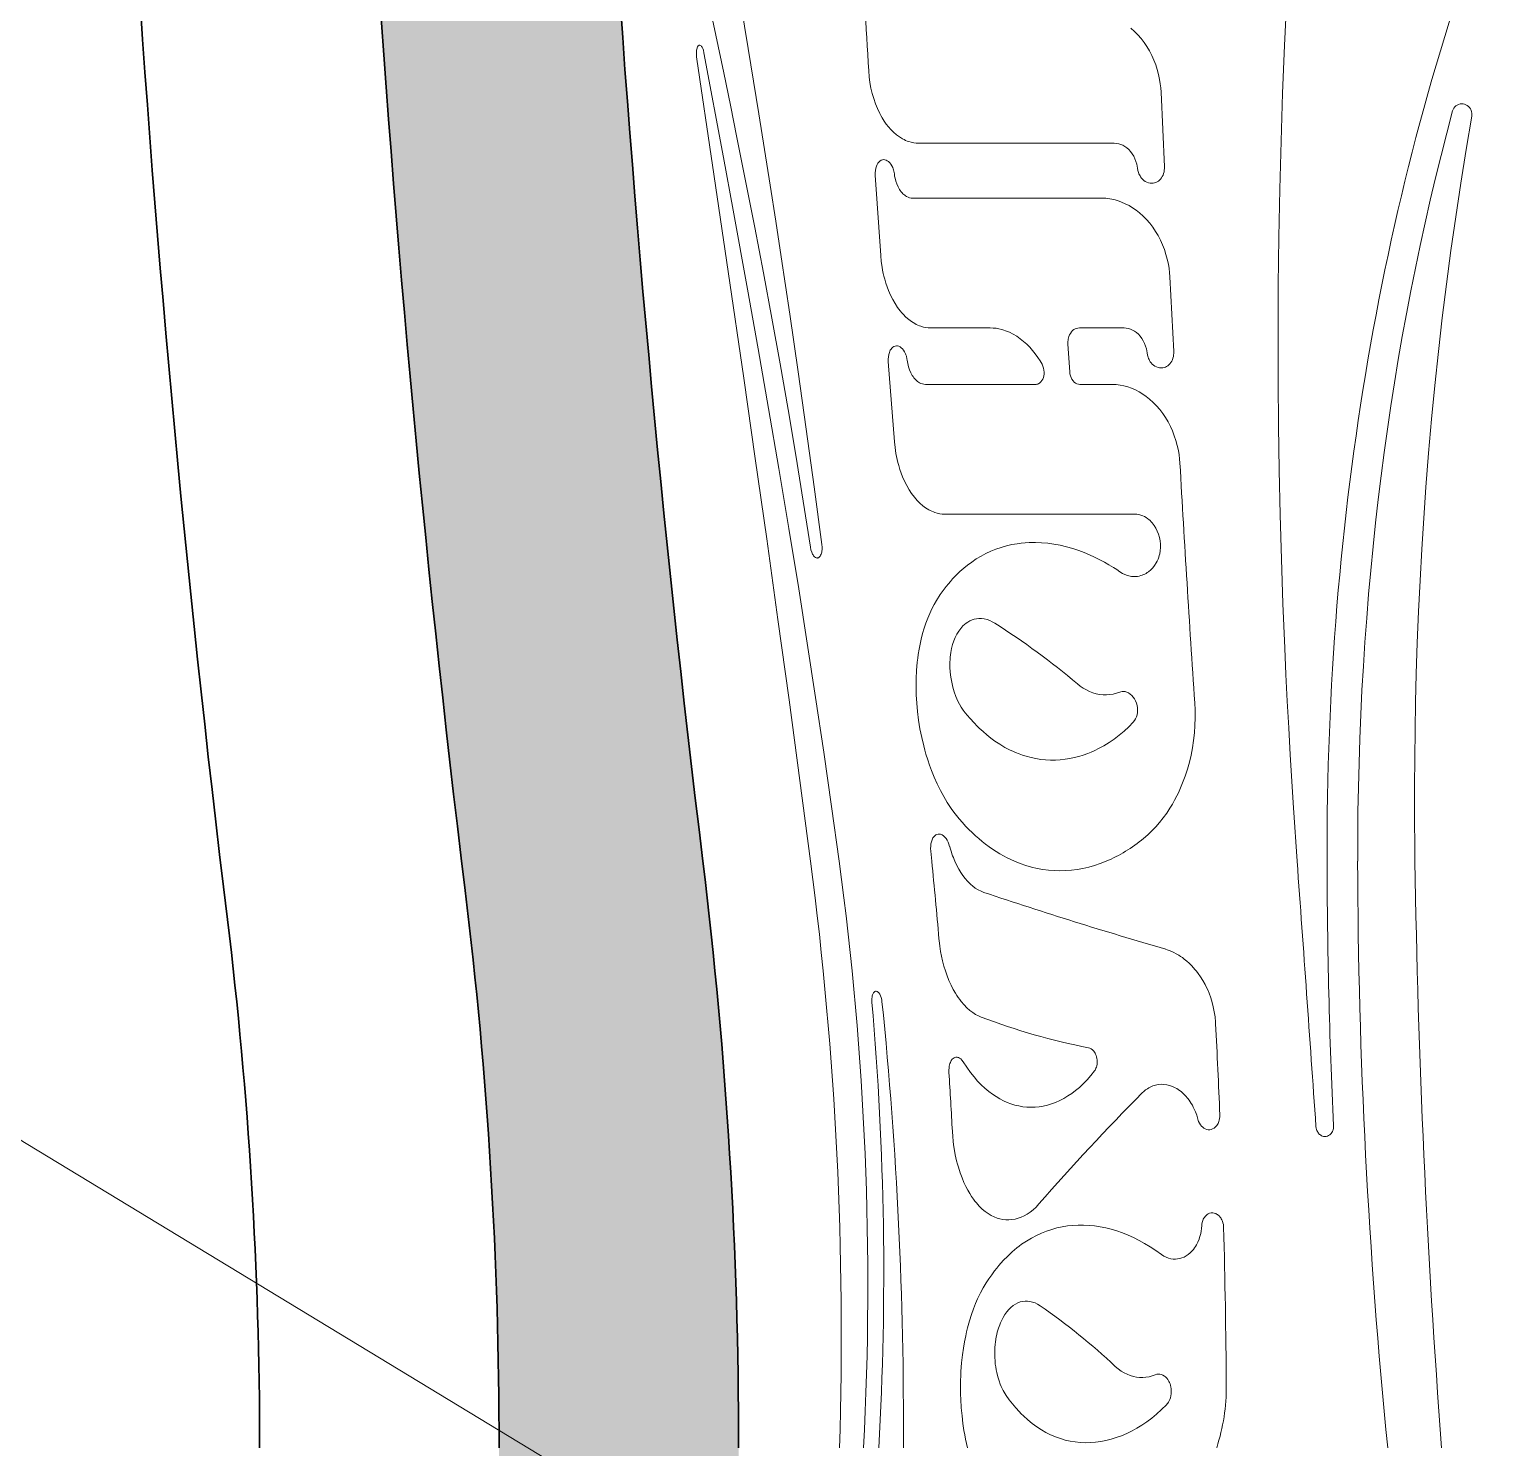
# Model space of a CAD drawing. Extents: x -234 to 800, y -95 to 506.
# Drawn here: x 265.98 to 302.65, y 131.83 to 167.36 of the extents above; entities that cross this region are included whole.
import ezdxf

# ---------------------------------------------------------------- set-up
doc = ezdxf.new("R2010")
doc.units = 0
doc.header["$LTSCALE"] = 7
doc.header["$MEASUREMENT"] = 0
doc.layers.get('0').update_dxf_attribs({"linetype": 'CONTINUOUS', "lineweight": 15})
doc.layers.add('3', color=3, linetype='CONTINUOUS', lineweight=30)
doc.layers.add('8', color=252, linetype='CONTINUOUS', lineweight=15)

msp = doc.modelspace()

# ---------------------------------------------------------------- hatches: boundary and pattern name
at = {"layer": '8'}
h = msp.add_hatch(dxfattribs=at)
h.set_pattern_fill('DOTS', color=256, scale=15)
h.paths.add_polyline_path([(282.8602, 146.517, -0.0304595), (279.7561, 197.4253, 0.0343345), (279.4738, 201.5309, -0.0343345), (279.2061, 205.4253), (279.2061, 208.4253, -0.1741773), (280.8064, 212.8799), (286.8699, 220.2298, 0.1279246), (288.3561, 223.4253), (299.4004, 283.8253), (289.7026, 283.8253, -0.4682332), (292.6537, 280.2857), (282.4539, 224.5045, -0.1279246), (282.2416, 224.048), (276.1781, 216.6982, 0.1741773), (273.2061, 208.4253), (273.2061, 205.4253, 0.0343345), (273.5303, 200.7098, -0.0343345), (273.7561, 197.4253, 0.0304595), (276.9047, 145.788, -0.0295093), (277.7552, 132.2617), (283.6925, 128.6628, 0.0100492), (283.7561, 131.8253, 0.0304595)])
h.paths.add_polyline_path([(279.6, 106.3046), (280.6555, 109.9526, 0.0604328), (283.6925, 128.6628), (277.7552, 132.2617, -0.0009494), (277.7561, 131.8253, -0.0705248), (274.8919, 111.6202), (273.8364, 107.9721, 0.0705248), (273.2061, 103.5253), (273.2061, 102.0253, 0.0515865), (273.5025, 99.1594), (273.6561, 98.4253), (273.6561, 69.9253), (273.5025, 69.1912, 0.0515865), (273.2061, 66.3253), (273.2061, 42.9952), (278.108, 45.8253, -0.5299325), (280.2721, 50.2938, -0.0332099), (279.2061, 66.3253, -0.0515865), (279.3755, 67.963), (279.529, 68.6971, 0.0515865), (279.6561, 69.9253), (279.6561, 98.4253, 0.0515865), (279.529, 99.6535), (279.3755, 100.3877, -0.0515865), (279.2061, 102.0253), (279.2061, 103.5253, -0.0705248)])
h.paths.add_polyline_path([(297.1392, 275.2523), (297.2786, 283.3582), (293.5291, 283.4227), (293.3898, 275.3167)], flags=24)
h.paths.add_polyline_path([(278.0733, 48.1072), (278.0733, 55.9287), (274.3233, 55.9287), (274.3233, 48.1072)], flags=25)
h.paths.add_polyline_path([(275.1489, 195.1829), (278.3632, 195.1829), (278.3632, 199.6829), (275.1489, 199.6829)], flags=24)

# ---------------------------------------------------------------- linework, layer by layer
msp.add_line((223.3616, 165.233), (288.0963, 125.9934))
at = {"layer": '3'}
for centre, radius, start, end in [((698.7561, 197.4253), 431, 180, 186.97865), ((698.7561, 197.4253), 425, 180, 186.97865), ((698.7561, 197.4253), 419, 180, 186.97865), ((162.8361, 131.8253), 120.92, 0, 6.97865), ((162.8361, 131.8253), 114.92, 0, 6.97865), ((162.8361, 131.8253), 108.92, 0, 6.97865)]:
    msp.add_arc(centre, radius, start, end, dxfattribs=at)
at = {"layer": '8', "lineweight": 13, "ltscale": 0.04688}
msp.add_line((294.339, 165.7838), (294.4246, 163.9106), dxfattribs=at)
at = {"layer": '8', "lineweight": 13, "ltscale": 0.122548}
msp.add_line((293.1689, 164.5051), (288.267, 164.5051), dxfattribs=at)
at = {"layer": '8', "lineweight": 13, "ltscale": 0.050332}
msp.add_line((287.3154, 161.6921), (287.1798, 163.7008), dxfattribs=at)
at = {"layer": '8', "lineweight": 13, "ltscale": 0.118523}
msp.add_line((288.1142, 163.1281), (292.8551, 163.1281), dxfattribs=at)
at = {"layer": '8', "lineweight": 13, "ltscale": 0.046895}
msp.add_line((294.5593, 161.1566), (294.6571, 159.2834), dxfattribs=at)
at = {"layer": '8', "lineweight": 13, "ltscale": 0.037282}
msp.add_line((290.0613, 159.8779), (288.57, 159.8779), dxfattribs=at)
at = {"layer": '8', "lineweight": 13, "ltscale": 0.027982}
msp.add_line((293.4125, 159.8779), (292.2932, 159.8779), dxfattribs=at)
at = {"layer": '8', "lineweight": 13, "ltscale": 0.017467}
msp.add_line((292.0081, 159.4723), (292.051, 158.7749), dxfattribs=at)
at = {"layer": '8', "lineweight": 13, "ltscale": 0.050365}
msp.add_line((287.6606, 157.0271), (287.5067, 159.0358), dxfattribs=at)
at = {"layer": '8', "lineweight": 13, "ltscale": 0.068987}
msp.add_line((288.4349, 158.4631), (291.1944, 158.4631), dxfattribs=at)
at = {"layer": '8', "lineweight": 13, "ltscale": 0.020208}
msp.add_line((292.307, 158.4631), (293.1154, 158.4631), dxfattribs=at)
at = {"layer": '8', "lineweight": 13, "ltscale": 0.119228}
msp.add_line((293.6853, 155.2129), (288.9161, 155.2129), dxfattribs=at)
at = {"layer": '8', "lineweight": 13, "ltscale": 0.006425}
msp.add_line((288.5954, 146.517), (288.57, 146.7728), dxfattribs=at)
at = {"layer": '8', "lineweight": 13}
for points in [[(283.0827, 172.3431), (283.5147, 169.7917), (283.7288, 168.5111), (283.9981, 166.8783), (284.2633, 165.2409), (284.5464, 163.452), (284.6854, 162.5558), (284.8226, 161.6585), (285.0379, 160.2209), (285.2478, 158.7809), (285.4521, 157.3388), (285.6504, 155.895), (285.8426, 154.4495)], [(285.5557, 154.3833), (285.3758, 155.5367), (285.1888, 156.6876), (284.995, 157.8355), (284.7949, 158.9803), (284.5887, 160.1216), (284.377, 161.2591), (284.1603, 162.3925), (283.9391, 163.5214), (283.7141, 164.6456), (283.5488, 165.4585), (283.3821, 166.2687), (283.0458, 167.8801), (282.8056, 169.018), (282.3269, 171.2735)], [(297.749, 146.517), (297.6575, 147.8517), (297.5754, 149.1868), (297.5378, 149.8561), (297.5027, 150.5254), (297.4701, 151.1918), (297.4399, 151.8583), (297.395, 152.9719), (297.357, 154.0856), (297.3259, 155.1994), (297.3018, 156.3134), (297.2847, 157.4273), (297.2748, 158.5413), (297.2721, 159.7442), (297.2779, 160.947), (297.2922, 162.1495), (297.315, 163.3517), (297.3465, 164.5535), (297.3867, 165.7548), (297.4356, 166.9556), (297.4934, 168.1559), (297.56, 169.3555), (297.6355, 170.5546)], [(293.5848, 167.3844), (293.6742, 167.3044), (293.7592, 167.2179), (293.8395, 167.1255), (293.9148, 167.0274), (293.9846, 166.9243), (294.0489, 166.8165), (294.1072, 166.7045), (294.1595, 166.5887), (294.2055, 166.4697), (294.245, 166.3479), (294.2779, 166.2237), (294.304, 166.0978), (294.3203, 165.9937), (294.332, 165.8889), (294.339, 165.7838)], [(282.7057, 166.6141), (282.6993, 166.6719), (282.6969, 166.7306), (282.6988, 166.7878), (282.7047, 166.8384), (282.7149, 166.8841), (282.7216, 166.9041), (282.7294, 166.9217), (282.742, 166.9422), (282.7562, 166.9562), (282.7716, 166.963), (282.7874, 166.9624), (282.8037, 166.9547), (282.8196, 166.9405), (282.8301, 166.9275), (282.84, 166.9121), (282.8579, 166.8753), (282.873, 166.8322), (282.8887, 166.7666)], [(285.5592, 146.517), (285.2921, 148.5385), (285.0198, 150.5585), (284.7423, 152.5767), (284.46, 154.5925), (284.1734, 156.6056), (283.8833, 158.6154), (283.4923, 161.2895), (283.0988, 163.956), (282.7057, 166.6141)], [(282.8887, 166.7666), (283.3763, 164.1469), (283.619, 162.8302), (283.9797, 160.8471), (284.2462, 159.354), (284.5084, 157.8564), (284.7655, 156.3546), (285.0167, 154.849), (285.2615, 153.3399), (285.4761, 151.9792), (285.6847, 150.6162), (285.8873, 149.2514), (286.0837, 147.8849), (286.2737, 146.517)], [(288.267, 164.5051), (288.2048, 164.5076), (288.1428, 164.5151), (288.081, 164.5276), (288.0199, 164.545), (287.9795, 164.5593), (287.9395, 164.5756), (287.8999, 164.5941), (287.8608, 164.6146), (287.7842, 164.6615), (287.71, 164.716), (287.6387, 164.7777), (287.5703, 164.8461), (287.5117, 164.9129), (287.456, 164.9845), (287.4031, 165.0605), (287.3533, 165.1406), (287.3218, 165.196), (287.2917, 165.2531), (287.2358, 165.3715), (287.1859, 165.4949), (287.142, 165.6226), (287.1043, 165.7539), (287.0727, 165.888), (287.0475, 166.0243), (287.0276, 166.1713), (287.015, 166.3193)], [(301.6455, 165.3126), (301.6584, 165.3488), (301.6765, 165.3826), (301.6996, 165.413), (301.7271, 165.4392), (301.7585, 165.4606), (301.7934, 165.4769), (301.8302, 165.4875), (301.8677, 165.4919), (301.9054, 165.4903), (301.9425, 165.4827), (301.9781, 165.4695), (302.0115, 165.4509), (302.0421, 165.4272), (302.069, 165.3991), (302.0917, 165.3671), (302.1093, 165.3319), (302.1217, 165.2943), (302.1284, 165.2553), (302.1293, 165.2206), (302.1257, 165.1863)], [(302.1257, 165.1863), (301.9835, 164.3466), (301.8489, 163.5057), (301.722, 162.6637), (301.6027, 161.8205), (301.4909, 160.9763), (301.3867, 160.131), (301.2899, 159.2848), (301.2006, 158.4377), (301.1186, 157.5898), (301.044, 156.7411), (300.9767, 155.8917), (300.9214, 155.1125), (300.8721, 154.3328), (300.8288, 153.5526), (300.7914, 152.772), (300.76, 151.991), (300.7344, 151.2097), (300.7164, 150.5063), (300.7031, 149.8026), (300.6944, 149.0988), (300.6903, 148.3948), (300.6902, 147.9263), (300.692, 147.4577), (300.6959, 146.9874), (300.7018, 146.517)], [(293.7485, 163.8797), (293.7412, 163.9309), (293.7308, 163.9814), (293.7112, 164.0503), (293.6857, 164.1168), (293.6547, 164.1802), (293.6185, 164.2398), (293.5773, 164.295), (293.5316, 164.345), (293.4818, 164.3892), (293.434, 164.4236), (293.3838, 164.4523), (293.3316, 164.4751), (293.2781, 164.4917), (293.2236, 164.5017), (293.1689, 164.5051)], [(287.1798, 163.7008), (287.1787, 163.7611), (287.1833, 163.8207), (287.1936, 163.8775), (287.2097, 163.9305), (287.2265, 163.9693), (287.2468, 164.0041), (287.2702, 164.0341), (287.2966, 164.0586), (287.3258, 164.0771), (287.3573, 164.0889), (287.3898, 164.0934), (287.4207, 164.0909), (287.4514, 164.0821), (287.4816, 164.0673), (287.5105, 164.0468), (287.5415, 164.0172), (287.5696, 163.9818), (287.5945, 163.9416), (287.6159, 163.8973), (287.6278, 163.8668), (287.638, 163.8351), (287.6468, 163.8011), (287.6584, 163.7341)], [(294.4246, 163.9106), (294.4247, 163.8685), (294.4212, 163.8265), (294.414, 163.7852), (294.4032, 163.7452), (294.3889, 163.707), (294.3712, 163.6709), (294.3505, 163.6378), (294.3267, 163.6073), (294.3003, 163.5801), (294.2721, 163.5569), (294.2417, 163.5374), (294.2095, 163.5219), (294.1761, 163.5107), (294.1418, 163.5036), (294.1071, 163.501), (294.0652, 163.5036), (294.0236, 163.5124), (293.9832, 163.5272), (293.9445, 163.5476), (293.9081, 163.5733), (293.8795, 163.5988), (293.853, 163.6277), (293.829, 163.6594), (293.8125, 163.6853), (293.7977, 163.7124), (293.7846, 163.7405), (293.7734, 163.7697), (293.7579, 163.824), (293.7485, 163.8797)], [(287.6584, 163.7341), (287.6656, 163.6833), (287.6752, 163.633), (287.6949, 163.5566), (287.7202, 163.4831), (287.751, 163.4136), (287.787, 163.3492), (287.8077, 163.318), (287.8296, 163.2887), (287.8509, 163.2634), (287.8732, 163.2399), (287.9174, 163.201), (287.9406, 163.1844), (287.9644, 163.1697), (288.0009, 163.1517), (288.0383, 163.1387), (288.0762, 163.1308), (288.1142, 163.1281)], [(292.8551, 163.1281), (292.9544, 163.1242), (293.0537, 163.1124), (293.1527, 163.093), (293.251, 163.066), (293.3481, 163.0316), (293.4436, 162.9901), (293.5371, 162.9416), (293.6283, 162.8864), (293.7168, 162.8249), (293.8022, 162.7572), (293.8913, 162.6771), (293.976, 162.5907), (294.0561, 162.4982), (294.1312, 162.4002), (294.201, 162.297), (294.2652, 162.1892), (294.3237, 162.0773), (294.3762, 161.9616), (294.4224, 161.8426), (294.4623, 161.7209), (294.4957, 161.5969), (294.5224, 161.471), (294.5393, 161.3668), (294.5516, 161.2619), (294.5593, 161.1566)], [(288.57, 159.8779), (288.5085, 159.8804), (288.4471, 159.8879), (288.386, 159.9004), (288.3253, 159.9178), (288.2855, 159.9321), (288.246, 159.9484), (288.2065, 159.9669), (288.1675, 159.9875), (288.0914, 160.0344), (288.0177, 160.0888), (287.9466, 160.1505), (287.8785, 160.2189), (287.8421, 160.2595), (287.8066, 160.3021), (287.7389, 160.3924), (287.6757, 160.4892), (287.617, 160.5919), (287.5631, 160.6997), (287.5141, 160.8121), (287.4786, 160.905), (287.4463, 161), (287.4172, 161.097), (287.3978, 161.1705), (287.3802, 161.2448), (287.3644, 161.3205), (287.3505, 161.3968), (287.3293, 161.5439), (287.3154, 161.6921)], [(291.3574, 158.9692), (291.3071, 159.0538), (291.2538, 159.1355), (291.189, 159.2256), (291.1208, 159.311), (291.0493, 159.3916), (290.9747, 159.4671), (290.8972, 159.5372), (290.8113, 159.6059), (290.7227, 159.6676), (290.6318, 159.722), (290.539, 159.7688), (290.4917, 159.7893), (290.444, 159.8078), (290.3968, 159.824), (290.3493, 159.8381), (290.2773, 159.8554), (290.2052, 159.8679), (290.1331, 159.8754), (290.0613, 159.8779)], [(292.2932, 159.8779), (292.2579, 159.8752), (292.223, 159.8671), (292.1894, 159.8539), (292.1579, 159.8358), (292.1251, 159.8097), (292.0956, 159.7782), (292.0699, 159.7421), (292.0484, 159.702), (292.0313, 159.6587), (292.0227, 159.6296), (292.016, 159.5995), (292.0111, 159.568), (292.0081, 159.5359), (292.0081, 159.4723)], [(293.9896, 159.2525), (293.9821, 159.3037), (293.9714, 159.3544), (293.9515, 159.4232), (293.9259, 159.4896), (293.8948, 159.553), (293.8586, 159.6126), (293.8175, 159.6677), (293.7719, 159.7178), (293.7224, 159.762), (293.675, 159.7963), (293.6252, 159.8251), (293.5735, 159.8479), (293.5205, 159.8645), (293.4666, 159.8745), (293.4125, 159.8779)], [(287.5067, 159.0358), (287.505, 159.0961), (287.509, 159.1558), (287.5186, 159.2125), (287.5339, 159.2655), (287.5444, 159.2918), (287.5564, 159.3164), (287.5747, 159.3462), (287.5954, 159.3721), (287.6186, 159.3936), (287.6473, 159.4121), (287.6782, 159.4239), (287.7103, 159.4284), (287.7409, 159.4259), (287.7713, 159.417), (287.8012, 159.4022), (287.83, 159.3818), (287.8609, 159.3521), (287.889, 159.3168), (287.9139, 159.2765), (287.9354, 159.2323), (287.9477, 159.201), (287.9583, 159.1686), (287.9741, 159.1014), (287.979, 159.0691)], [(294.6571, 159.2834), (294.6576, 159.2413), (294.6544, 159.1993), (294.6476, 159.158), (294.6372, 159.118), (294.6233, 159.0798), (294.6061, 159.0437), (294.5859, 159.0105), (294.5626, 158.98), (294.5368, 158.9528), (294.509, 158.9296), (294.4791, 158.9102), (294.4474, 158.8947), (294.4145, 158.8834), (294.3807, 158.8764), (294.3464, 158.8738), (294.3049, 158.8764), (294.2639, 158.8852), (294.2238, 158.9), (294.1855, 158.9204), (294.1494, 158.9461), (294.121, 158.9717), (294.0946, 159.0006), (294.0707, 159.0323), (294.0543, 159.0579), (294.0396, 159.0847), (294.0265, 159.1131), (294.0151, 159.1425), (293.9993, 159.1967), (293.9896, 159.2525)], [(287.979, 159.0691), (287.9931, 158.9842), (288.0129, 158.9047), (288.0386, 158.8281), (288.0701, 158.7556), (288.1071, 158.6884), (288.1278, 158.6568), (288.1498, 158.6269), (288.1723, 158.5999), (288.1959, 158.5749), (288.2399, 158.536), (288.2629, 158.5194), (288.2865, 158.5048), (288.3228, 158.4868), (288.3598, 158.4737), (288.3973, 158.4658), (288.4349, 158.4631)], [(291.1944, 158.4631), (291.213, 158.4641), (291.2313, 158.4672), (291.2495, 158.4723), (291.2673, 158.4794), (291.3005, 158.4992), (291.3303, 158.5257), (291.355, 158.5569), (291.3757, 158.5931), (291.3919, 158.633), (291.4036, 158.6766), (291.4101, 158.722), (291.4115, 158.7684), (291.4071, 158.8211), (291.3963, 158.8733), (291.3796, 158.9233), (291.3574, 158.9692)], [(292.051, 158.7749), (292.057, 158.7259), (292.0689, 158.6776), (292.0864, 158.6316), (292.1081, 158.5905), (292.1343, 158.5538), (292.1646, 158.5222), (292.1974, 158.4972), (292.2329, 158.4785), (292.2698, 158.467), (292.307, 158.4631)], [(293.1154, 158.4631), (293.2134, 158.4592), (293.3117, 158.4474), (293.4096, 158.428), (293.5069, 158.4009), (293.603, 158.3665), (293.6976, 158.325), (293.7902, 158.2765), (293.8806, 158.2214), (293.9683, 158.1598), (294.0531, 158.0922), (294.1417, 158.0121), (294.226, 157.9256), (294.3057, 157.8331), (294.3805, 157.7351), (294.4502, 157.6319), (294.5144, 157.5242), (294.5729, 157.4123), (294.6255, 157.2967), (294.6719, 157.1778), (294.7122, 157.0562), (294.746, 156.9323), (294.7733, 156.8065), (294.7908, 156.7021), (294.8037, 156.597), (294.8121, 156.4916)], [(288.9161, 155.2129), (288.8554, 155.2154), (288.7947, 155.223), (288.7343, 155.2355), (288.6743, 155.2529), (288.635, 155.2671), (288.596, 155.2833), (288.5568, 155.3019), (288.518, 155.3225), (288.4425, 155.3695), (288.3693, 155.4239), (288.2987, 155.4855), (288.2309, 155.5538), (288.1946, 155.5945), (288.1592, 155.6371), (288.0915, 155.7274), (288.0281, 155.8242), (287.9693, 155.9269), (287.915, 156.0347), (287.8656, 156.1471), (287.8296, 156.2399), (287.7968, 156.3349), (287.7672, 156.4318), (287.7472, 156.5056), (287.729, 156.5802), (287.6983, 156.7314), (287.6759, 156.8787), (287.6606, 157.0271)], [(294.2204, 153.9927), (294.245, 154.0386), (294.2666, 154.0868), (294.2849, 154.1371), (294.2965, 154.1759), (294.3062, 154.2155), (294.32, 154.2968), (294.3263, 154.3799), (294.325, 154.4638), (294.3161, 154.5476), (294.2999, 154.6302), (294.2766, 154.7106), (294.2463, 154.788), (294.2094, 154.8617), (294.1663, 154.9306), (294.1425, 154.963), (294.1173, 154.994), (294.0908, 155.0232), (294.0632, 155.0507), (294.0355, 155.0754), (294.0068, 155.0983), (293.9671, 155.1259), (293.926, 155.15), (293.8837, 155.1705), (293.835, 155.1889), (293.7854, 155.2021), (293.7354, 155.2102), (293.6853, 155.2129)], [(285.8426, 154.4495), (285.8477, 154.3856), (285.8462, 154.322), (285.843, 154.2913), (285.8381, 154.262), (285.8319, 154.2359), (285.8242, 154.2115), (285.8114, 154.1819), (285.796, 154.1566), (285.7783, 154.1364), (285.7571, 154.1214), (285.7459, 154.1168), (285.7343, 154.1142), (285.7226, 154.1136), (285.7108, 154.1151), (285.6979, 154.1189), (285.685, 154.125), (285.6597, 154.1436), (285.6362, 154.1694), (285.6222, 154.1894), (285.6094, 154.2115), (285.5872, 154.261), (285.5695, 154.3168), (285.5557, 154.3833)], [(288.7169, 153.0534), (288.8096, 153.1968), (288.9075, 153.334), (288.9587, 153.4008), (289.0112, 153.466), (289.064, 153.5282), (289.118, 153.5889), (289.2076, 153.6831), (289.3003, 153.7727), (289.3958, 153.8576), (289.4943, 153.9376), (289.5955, 154.0127), (289.7112, 154.0901), (289.8301, 154.1612), (289.952, 154.2258), (290.0768, 154.2839), (290.2044, 154.3352), (290.3345, 154.3798), (290.4671, 154.4176), (290.6018, 154.4485), (290.7385, 154.4725), (290.838, 154.4856), (290.9383, 154.495), (291.0393, 154.5009), (291.1155, 154.503), (291.1921, 154.5031), (291.3462, 154.4973), (291.5012, 154.4837), (291.657, 154.4622), (291.8132, 154.433), (291.9695, 154.3962), (292.1258, 154.3519), (292.2817, 154.3002), (292.4135, 154.2507), (292.5448, 154.1961), (292.6753, 154.1365), (292.8049, 154.0719), (292.9191, 154.0105), (293.0325, 153.9454), (293.1449, 153.8766), (293.2284, 153.8227), (293.3112, 153.7668)], [(293.3112, 153.7668), (293.3723, 153.7289), (293.4358, 153.6979), (293.5011, 153.6742), (293.5683, 153.658), (293.6023, 153.6528), (293.6364, 153.6497), (293.6703, 153.6486), (293.7041, 153.6495), (293.749, 153.6538), (293.7935, 153.6618), (293.8374, 153.6733), (293.8697, 153.6842), (293.9015, 153.6971), (293.9332, 153.7121), (293.9642, 153.7291), (293.9946, 153.7481), (294.0241, 153.7689), (294.08, 153.8156), (294.1316, 153.8689), (294.1786, 153.9282), (294.2204, 153.9927)], [(289.2849, 147.5758), (289.2146, 147.661), (289.1464, 147.7496), (289.0803, 147.8416), (289.0322, 147.9126), (288.9853, 147.9854), (288.8953, 148.1357), (288.8104, 148.2921), (288.7307, 148.4541), (288.6564, 148.621), (288.5874, 148.7925), (288.5385, 148.9258), (288.4929, 149.0613), (288.4504, 149.1986), (288.4208, 149.3027), (288.3929, 149.4076), (288.3428, 149.6197), (288.3002, 149.8342), (288.2651, 150.0504), (288.2376, 150.2677), (288.2187, 150.4753), (288.2068, 150.6829), (288.2021, 150.8899), (288.2047, 151.0956), (288.2147, 151.2996), (288.2322, 151.5011), (288.2438, 151.6007), (288.2574, 151.6995), (288.2784, 151.8298), (288.3029, 151.9582), (288.3309, 152.0846), (288.3656, 152.2204), (288.4045, 152.3533), (288.4477, 152.4829), (288.4952, 152.6089), (288.5447, 152.726), (288.5982, 152.8394), (288.6557, 152.9486), (288.7169, 153.0534)], [(289.433, 150.2362), (289.3822, 150.3036), (289.3347, 150.3755), (289.2904, 150.4515), (289.2496, 150.5312), (289.2244, 150.5861), (289.2007, 150.6424), (289.1584, 150.7584), (289.1228, 150.8781), (289.0941, 151.0007), (289.0725, 151.1252), (289.058, 151.2507), (289.0507, 151.3776), (289.051, 151.5038), (289.0541, 151.5676), (289.0592, 151.6308), (289.066, 151.691), (289.0747, 151.7506), (289.0938, 151.8495), (289.1184, 151.9452), (289.1484, 152.037), (289.1839, 152.1242), (289.2248, 152.2061), (289.2709, 152.282), (289.2959, 152.3177), (289.3222, 152.3516), (289.3483, 152.382), (289.3755, 152.4107), (289.4143, 152.447), (289.4548, 152.4797), (289.4971, 152.5087), (289.5499, 152.5383), (289.6046, 152.5622), (289.661, 152.5802), (289.7188, 152.5921), (289.7777, 152.5978), (289.8446, 152.597), (289.912, 152.5885), (289.9793, 152.5724), (290.0462, 152.549), (290.1121, 152.5185), (290.1768, 152.4813)], [(292.2431, 150.9629), (292.3157, 150.906), (292.3911, 150.855), (292.4689, 150.8101), (292.5485, 150.7718), (292.6313, 150.7397), (292.7154, 150.715), (292.8003, 150.6976), (292.8857, 150.6878), (292.9713, 150.6857), (293.0565, 150.6912), (293.141, 150.7043), (293.2243, 150.7249), (293.306, 150.753)], [(293.306, 150.753), (293.3345, 150.7623), (293.3638, 150.7679), (293.3938, 150.7698), (293.4164, 150.7689), (293.439, 150.7659), (293.4614, 150.761), (293.4836, 150.754), (293.506, 150.7449), (293.528, 150.7338), (293.5702, 150.7061), (293.6092, 150.6718), (293.6443, 150.6318), (293.676, 150.5852), (293.7028, 150.5341), (293.7244, 150.4788), (293.74, 150.4211), (293.7494, 150.3614), (293.7525, 150.301), (293.749, 150.2416), (293.7389, 150.1839), (293.7234, 150.1318), (293.7023, 150.0834), (293.676, 150.0395), (293.6446, 150.001)], [(295.1827, 150.4893), (295.1916, 150.2991), (295.1932, 150.1092), (295.1874, 149.9198), (295.1743, 149.7315), (295.1538, 149.5447), (295.1261, 149.3597), (295.0912, 149.177), (295.0491, 148.997), (294.9999, 148.8201), (294.9438, 148.6468), (294.8808, 148.4775), (294.8112, 148.3126), (294.7738, 148.2319), (294.7349, 148.1525), (294.6805, 148.0486), (294.6233, 147.9473), (294.5634, 147.8485), (294.4811, 147.7234), (294.3943, 147.6033), (294.3033, 147.4883), (294.2083, 147.3789), (294.1093, 147.2751), (294.0067, 147.1774), (293.9006, 147.0859)], [(293.6446, 150.001), (293.5303, 149.8856), (293.4122, 149.7767), (293.2906, 149.6745), (293.1658, 149.5793), (293.0379, 149.4913), (292.9073, 149.4107), (292.841, 149.3733), (292.7741, 149.3378), (292.6841, 149.2936), (292.5931, 149.2529), (292.5014, 149.2158), (292.3902, 149.1762), (292.2782, 149.1418), (292.1654, 149.1129), (292.0519, 149.0894), (291.938, 149.0714), (291.8152, 149.0583), (291.6923, 149.0516), (291.5693, 149.0514), (291.4467, 149.0576), (291.3244, 149.0703), (291.2027, 149.0894), (291.0818, 149.115), (290.9618, 149.1468), (290.8712, 149.1753), (290.7813, 149.2074), (290.6921, 149.243), (290.6258, 149.2721), (290.5601, 149.3031), (290.4301, 149.3709), (290.3026, 149.4462), (290.1776, 149.5289), (290.0766, 149.6025), (289.9775, 149.6807), (289.8805, 149.7636), (289.7857, 149.8509), (289.7244, 149.9107), (289.6641, 149.9724), (289.5464, 150.101), (289.433, 150.2362)], [(288.57, 146.7728), (288.5665, 146.8339), (288.5681, 146.8941), (288.575, 146.9522), (288.5872, 147.0074), (288.6042, 147.0565), (288.626, 147.1004), (288.6467, 147.1304), (288.6701, 147.1556), (288.696, 147.1755), (288.7239, 147.1894), (288.7543, 147.1971), (288.7856, 147.198), (288.8173, 147.192), (288.8356, 147.1855), (288.8537, 147.177), (288.889, 147.1538), (288.9223, 147.1234), (288.9529, 147.0867), (288.9815, 147.0432), (289.0063, 146.9955), (289.0271, 146.9442), (289.0438, 146.8901)], [(289.1743, 146.517), (289.2244, 146.4113), (289.2743, 146.3186), (289.3238, 146.2368), (289.3776, 146.1576), (289.432, 146.0863), (289.4868, 146.0224), (289.5413, 145.9658), (289.5775, 145.9319), (289.6136, 145.9007), (289.6856, 145.846), (289.7574, 145.8008), (289.8289, 145.7644), (289.9, 145.7365)], [(292.9627, 146.517), (292.8174, 146.4608), (292.6722, 146.4124), (292.5272, 146.3717), (292.3824, 146.3386), (292.2379, 146.313), (292.0938, 146.2948), (291.9499, 146.2839), (291.8064, 146.2802), (291.6632, 146.2838), (291.5203, 146.2947), (291.3778, 146.313), (291.2356, 146.3386), (291.0937, 146.3717), (290.9521, 146.4123), (290.8109, 146.4607), (290.6701, 146.517)], [(289.8355, 142.6114), (289.7637, 142.6425), (289.6921, 142.6809), (289.6207, 142.727), (289.5493, 142.7814), (289.4778, 142.8446), (289.4062, 142.9178), (289.3334, 143.0031), (289.2967, 143.0508), (289.26, 143.1019), (289.2245, 143.1548), (289.1891, 143.2113), (289.1346, 143.3065), (289.0804, 143.4128), (289.0261, 143.5329), (288.9721, 143.6701), (288.9356, 143.7759), (288.8999, 143.8928), (288.8656, 144.0225), (288.8399, 144.1359), (288.8163, 144.2591), (288.7958, 144.3913), (288.7795, 144.5297), (288.7752, 144.5763)], [(294.4578, 144.3101), (294.5499, 144.279), (294.6422, 144.2397), (294.7348, 144.1918), (294.7815, 144.1642), (294.8284, 144.1342), (294.8746, 144.1022), (294.9208, 144.0676), (294.9833, 144.0166), (295.0459, 143.9602), (295.1087, 143.8979), (295.1888, 143.8089), (295.2286, 143.7602), (295.2681, 143.7086), (295.3269, 143.6246), (295.3854, 143.5315), (295.4432, 143.4274), (295.4718, 143.3706), (295.5, 143.3102), (295.5425, 143.2097), (295.5832, 143.0984), (295.6212, 142.9747), (295.6486, 142.8665), (295.6726, 142.7488), (295.6917, 142.6223), (295.7045, 142.4897), (295.7071, 142.4471)], [(287.0945, 142.9904), (287.0923, 143.0409), (287.0941, 143.0827), (287.0981, 143.1159), (287.1033, 143.1426), (287.1101, 143.1673), (287.1174, 143.1873), (287.1329, 143.2173), (287.1496, 143.2384), (287.168, 143.2525), (287.186, 143.2595), (287.2046, 143.2607), (287.2237, 143.2562), (287.2383, 143.2488), (287.2529, 143.2382), (287.272, 143.2187), (287.2921, 143.1902), (287.3128, 143.1494), (287.3289, 143.1049), (287.3367, 143.0759), (287.3439, 143.0401), (287.3483, 143.0063)], [(289.0252, 141.2268), (289.0241, 141.2868), (289.0274, 141.3384), (289.0336, 141.3809), (289.0413, 141.4163), (289.0508, 141.4484), (289.0609, 141.4753), (289.0726, 141.5006), (289.0849, 141.5222), (289.1096, 141.5554), (289.1315, 141.5765), (289.154, 141.5918), (289.177, 141.6021), (289.2004, 141.6075), (289.216, 141.6086), (289.2318, 141.6076), (289.2482, 141.6045), (289.2647, 141.5993), (289.2935, 141.585), (289.3221, 141.5637), (289.3512, 141.5339), (289.3808, 141.4929)], [(292.673, 141.2655), (292.6865, 141.2852), (292.6994, 141.3081), (292.7096, 141.3301), (292.7192, 141.356), (292.7289, 141.3903), (292.7364, 141.4324), (292.7395, 141.4681), (292.7397, 141.5084), (292.7369, 141.5446), (292.7318, 141.5785), (292.7219, 141.6201), (292.7109, 141.6537), (292.6985, 141.6833), (292.6853, 141.7091), (292.6689, 141.736), (292.6522, 141.7586), (292.6358, 141.7774), (292.6195, 141.7933), (292.5874, 141.8177), (292.5554, 141.8342), (292.5231, 141.844)], [(289.3808, 141.4929), (289.4715, 141.3547), (289.5625, 141.2289), (289.6537, 141.1145), (289.7452, 141.0104), (289.837, 140.9157), (289.929, 140.8298), (290.0214, 140.7522), (290.1137, 140.6827), (290.2063, 140.6205), (290.2991, 140.5654), (290.3923, 140.5171), (290.4858, 140.4754), (290.5795, 140.44), (290.6735, 140.4109), (290.7748, 140.3865), (290.8764, 140.369), (290.9782, 140.3584), (291.0802, 140.3546), (291.1825, 140.3576), (291.2851, 140.3675), (291.3878, 140.3843), (291.4908, 140.408), (291.5939, 140.4388), (291.6971, 140.4769), (291.8004, 140.5224), (291.9036, 140.5755), (292.0066, 140.6365), (292.1029, 140.7011), (292.199, 140.7732), (292.2947, 140.8533), (292.39, 140.9419), (292.485, 141.0396), (292.5794, 141.1472), (292.673, 141.2655)], [(295.2604, 140.0603), (295.233, 140.1543), (295.2034, 140.2367), (295.1724, 140.3095), (295.1484, 140.3591), (295.1239, 140.4051), (295.0975, 140.4503), (295.0709, 140.4921), (295.0406, 140.5357), (295.0102, 140.5756), (294.9533, 140.6422), (294.8966, 140.699), (294.8399, 140.7479), (294.8042, 140.775), (294.7682, 140.7999), (294.7319, 140.8224), (294.6956, 140.8426), (294.6236, 140.8761), (294.552, 140.9011), (294.4808, 140.9181), (294.4102, 140.9273), (294.3396, 140.9291), (294.2696, 140.9232), (294.2004, 140.9097), (294.1317, 140.8883), (294.0977, 140.8745), (294.0638, 140.8585), (294.0301, 140.8404), (293.9966, 140.8199), (293.9523, 140.7888), (293.9084, 140.753), (293.8651, 140.7121)], [(295.8123, 140.1608), (295.812, 140.1158), (295.808, 140.0751), (295.7996, 140.0322), (295.7892, 139.9969), (295.7789, 139.9701), (295.7679, 139.9467), (295.7539, 139.9218), (295.7391, 139.8998), (295.7223, 139.8788), (295.7051, 139.8608), (295.6865, 139.8444), (295.6678, 139.8307), (295.6315, 139.8108), (295.5951, 139.7983), (295.5584, 139.7923), (295.5211, 139.7928), (295.4831, 139.8), (295.4449, 139.8141), (295.4154, 139.8303), (295.386, 139.8516), (295.3562, 139.8797), (295.3266, 139.9159), (295.3032, 139.9525), (295.281, 139.9982), (295.2704, 140.0268), (295.2604, 140.0603)], [(291.2813, 137.9345), (291.2442, 137.8936), (291.2071, 137.8553), (291.1324, 137.7864), (291.0576, 137.7271), (290.9826, 137.6765), (290.9075, 137.6342), (290.8323, 137.5996), (290.7568, 137.5724), (290.6811, 137.5523), (290.6053, 137.5393), (290.5298, 137.5334), (290.4545, 137.5343), (290.3795, 137.5421), (290.3047, 137.5569), (290.2301, 137.5788), (290.1556, 137.6079), (290.0813, 137.6446), (290.0072, 137.6891), (289.9332, 137.742), (289.8592, 137.8039), (289.7856, 137.8754), (289.7131, 137.9564), (289.6769, 138.0012), (289.6408, 138.049), (289.5928, 138.118), (289.5449, 138.1936), (289.4971, 138.2765), (289.4487, 138.3694), (289.4011, 138.471), (289.354, 138.5835), (289.3074, 138.71), (289.2619, 138.8524), (289.2398, 138.9308), (289.2182, 139.0147), (289.1856, 139.1606), (289.1562, 139.3229), (289.1433, 139.4105), (289.1318, 139.5022), (289.1199, 139.6229), (289.1114, 139.7466)], [(298.6612, 139.8902), (298.6609, 139.8563), (298.6575, 139.8254), (298.6505, 139.7935), (298.6418, 139.767), (298.6322, 139.7448), (298.622, 139.7259), (298.6007, 139.6954), (298.5857, 139.6788), (298.5702, 139.6647), (298.5384, 139.643), (298.5064, 139.629), (298.4744, 139.6215), (298.4422, 139.6198), (298.4098, 139.6239), (298.3855, 139.6308), (298.3615, 139.6411), (298.3307, 139.6601), (298.3137, 139.6741), (298.2964, 139.6912), (298.2825, 139.7078), (298.2687, 139.7272), (298.2561, 139.7487), (298.2442, 139.774), (298.2347, 139.8002), (298.2265, 139.8321), (298.2207, 139.8743)], [(295.3598, 137.3882), (295.3637, 137.4289), (295.3702, 137.4647), (295.3782, 137.4951), (295.3871, 137.5211), (295.3988, 137.5485), (295.4112, 137.5725), (295.4263, 137.5967), (295.4417, 137.6173), (295.4667, 137.6443), (295.492, 137.6655), (295.5175, 137.6819), (295.5366, 137.6914), (295.5558, 137.6988), (295.5942, 137.7077), (295.6333, 137.7092), (295.673, 137.7033), (295.7128, 137.6895), (295.7328, 137.6795), (295.7528, 137.667), (295.7723, 137.6523), (295.7918, 137.6349), (295.821, 137.6021), (295.8356, 137.5821), (295.85, 137.5591), (295.8643, 137.5317), (295.878, 137.4996), (295.8906, 137.4609), (295.9009, 137.4137), (295.9048, 137.3833), (295.9068, 137.3512)], [(289.9566, 135.9537), (290.0265, 136.0598), (290.0972, 136.1605), (290.1686, 136.2561), (290.2226, 136.3245), (290.277, 136.3902), (290.3869, 136.514), (290.4984, 136.6281), (290.6113, 136.733), (290.7257, 136.8292), (290.7859, 136.876), (290.8464, 136.9206), (290.9687, 137.0033), (291.0924, 137.0777), (291.2176, 137.1439), (291.3442, 137.2022), (291.472, 137.2528), (291.6011, 137.2959), (291.7314, 137.3316), (291.8629, 137.3601), (291.9955, 137.3814), (292.1292, 137.3955), (292.264, 137.4027), (292.3999, 137.4028), (292.5368, 137.396), (292.6747, 137.3821), (292.8135, 137.3612), (292.9533, 137.3333), (293.0939, 137.2982), (293.2354, 137.2557), (293.3778, 137.2059), (293.5143, 137.1513), (293.6516, 137.0897), (293.7896, 137.0207), (293.9283, 136.9443), (294.0676, 136.86), (294.2074, 136.7678), (294.3477, 136.6671)], [(294.3477, 136.6671), (294.4063, 136.6279), (294.4651, 136.5973), (294.5241, 136.5745), (294.5831, 136.5591), (294.6423, 136.5507), (294.7015, 136.5491), (294.7553, 136.5537), (294.8094, 136.5641), (294.8634, 136.5805), (294.9169, 136.6031), (294.9701, 136.6322), (295.0221, 136.6679), (295.0733, 136.711), (295.1239, 136.7631), (295.1499, 136.7943), (295.1762, 136.8292), (295.2015, 136.8668), (295.2262, 136.9079), (295.2601, 136.974), (295.2918, 137.0501), (295.3067, 137.0933), (295.3208, 137.1409), (295.3338, 137.1937), (295.3451, 137.2522), (295.3541, 137.3172), (295.3598, 137.3882)], [(289.4922, 131.8253), (289.4676, 131.9287), (289.4439, 132.0379), (289.4227, 132.1458), (289.4025, 132.2595), (289.376, 132.4335), (289.353, 132.6212), (289.3346, 132.8207), (289.3211, 133.0455), (289.3171, 133.161), (289.3151, 133.3936), (289.3171, 133.5087), (289.3211, 133.6242), (289.3269, 133.7366), (289.3433, 133.9509), (289.3653, 134.1514), (289.389, 134.3203), (289.4157, 134.4779), (289.4447, 134.625), (289.4676, 134.7284), (289.4912, 134.8263), (289.5402, 135.0064), (289.5887, 135.1615), (289.6388, 135.3041), (289.6906, 135.4362), (289.7437, 135.5588), (289.8132, 135.7027), (289.8842, 135.8339), (289.9566, 135.9537)], [(290.4583, 133.1365), (290.4077, 133.2159), (290.3822, 133.2614), (290.3573, 133.3104), (290.3344, 133.3599), (290.3118, 133.4137), (290.2804, 133.4992), (290.2499, 133.5985), (290.2217, 133.7131), (290.2087, 133.7783), (290.1972, 133.8477), (290.1874, 133.9216), (290.1797, 134.0016), (290.1745, 134.0857), (290.1724, 134.1715), (290.1735, 134.2569), (290.1775, 134.339), (290.1835, 134.4102), (290.1914, 134.4786), (290.2108, 134.5997), (290.2234, 134.6603), (290.2369, 134.7167), (290.266, 134.818), (290.2969, 134.9062), (290.318, 134.9582), (290.3394, 135.006), (290.383, 135.0909), (290.4276, 135.1638), (290.4764, 135.2312), (290.5269, 135.2901), (290.5783, 135.3403), (290.6363, 135.3871), (290.6949, 135.425), (290.7541, 135.4546), (290.8137, 135.4764), (290.8737, 135.4907), (290.9341, 135.4979), (290.995, 135.4979), (291.0561, 135.4908), (291.1198, 135.4759), (291.1839, 135.453), (291.2483, 135.4217), (291.313, 135.3816)], [(293.1939, 133.8631), (293.2672, 133.8003), (293.3412, 133.7467), (293.4156, 133.7017), (293.4903, 133.6645), (293.5679, 133.634), (293.6458, 133.6112), (293.724, 133.5957), (293.8023, 133.5874), (293.8809, 133.5862), (293.9596, 133.5921), (294.0384, 133.6051), (294.1174, 133.6255), (294.1964, 133.6533)], [(294.1964, 133.6533), (294.2346, 133.6651), (294.2728, 133.67), (294.3109, 133.6684), (294.3492, 133.6601), (294.3876, 133.6449), (294.426, 133.6219), (294.4548, 133.5987), (294.4833, 133.5697), (294.5117, 133.5332), (294.5388, 133.4878), (294.552, 133.4603), (294.5647, 133.4285), (294.5766, 133.391), (294.5871, 133.3463), (294.593, 133.3078), (294.5965, 133.2657), (294.5969, 133.2212), (294.594, 133.179), (294.5849, 133.1213), (294.5725, 133.0737), (294.5584, 133.0341), (294.5434, 133.0007), (294.5267, 132.9704), (294.5097, 132.9443), (294.492, 132.9213), (294.4739, 132.9013)], [(294.4739, 132.9013), (294.351, 132.7803), (294.2281, 132.6695), (294.1051, 132.5683), (293.9823, 132.4761), (293.8597, 132.3924), (293.7372, 132.3167), (293.615, 132.2488), (293.4826, 132.1836), (293.3506, 132.1267), (293.2191, 132.0782), (293.0881, 132.0377), (292.9577, 132.005), (292.828, 131.9802), (292.699, 131.9629), (292.5707, 131.9533), (292.4431, 131.9511), (292.3164, 131.9565), (292.1903, 131.9694), (292.0651, 131.99), (291.9407, 132.0182), (291.8171, 132.0543), (291.6944, 132.0983), (291.6334, 132.1234), (291.5726, 132.1505), (291.4564, 132.2086), (291.3413, 132.2745), (291.2274, 132.3485), (291.1145, 132.4311), (291.0027, 132.5225), (290.8919, 132.6234), (290.8369, 132.6776), (290.7821, 132.7345), (290.7003, 132.8249), (290.619, 132.9217), (290.5384, 133.0255), (290.4583, 133.1365)]]:
    msp.add_lwpolyline(points, dxfattribs=at)
for centre, radius, start, end in [((801.2134, 197.3756), 515.1355, 183.086626, 183.45633), ((1001.4012, 197.1081), 707.7555, 183.2898785, 183.7767208), ((279.6588, 136.0118), 19.5419, 49.91253, 57.43622), ((291.5003, 149.9801), 3.7596, 292.89385, 309.67073), ((291.4948, 147.5374), 2.535, 194.79365, 203.73565), ((194.7472, 134.677), 91.5809, 358.215599, 7.42828), ((208.1539, 135.8984), 78.8388, 357.038591, 7.740618), ((-2618.5587, -63.9003), 2923.8889, 3.9963556, 4.1268519), ((450.3287, 146.9362), 151.831, 180.158182, 182.659848), ((451.9868, 146.9856), 152.7224, 180.17579, 185.69696), ((546.5984, 150.3237), 245.9266, 180.886909, 184.31382), ((331.166, 269.7765), 130.7251, 251.598607, 253.691889), ((182.4549, 132.3698), 105.4314, 359.704096, 5.790179), ((209.8283, 136.2067), 77.5638, 356.761811, 5.017535), ((295.789, 158.402), 16.8763, 249.34216, 258.84234), ((338.1971, 96.8694), 62.3496, 135.317987, 138.804539), ((281.5203, 121.3359), 17.1228, 47.02026, 55.11556), ((291.0839, 133.3435), 4.891, 341.91536, 0.54042)]:
    msp.add_arc(centre, radius, start, end, dxfattribs=at)
for centre, major_axis, ratio, start_param, end_param in [((2462.4889, -791.8495), (2158.3582, -966.1766), 0.1614951, 3.1518067, 3.2141481), ((837.0359, -71.3035), (531.6854, -246.8157), 0.3268341, 3.1980546, 3.2928156), ((292.5107, 155.0702), (-1.0294, -8.7715), 0.5675699, 5.7996711, 6.116592), ((191.2175, 131.8253), (0, -120.92), 0.8113185, 1.6764423, 1.6925967), ((225.1697, 131.8253), (0, -120.92), 0.5856029, 1.6397849, 1.6587508), ((191.2175, 131.8253), (0, -120.92), 0.8113185, 1.6363518, 1.6486246), ((225.1697, 131.8253), (0, -120.92), 0.5856029, 1.5837335, 1.6165111)]:
    msp.add_ellipse(centre, major_axis=major_axis, ratio=ratio, start_param=start_param, end_param=end_param, dxfattribs=at)

doc.saveas('drawing.dxf')
